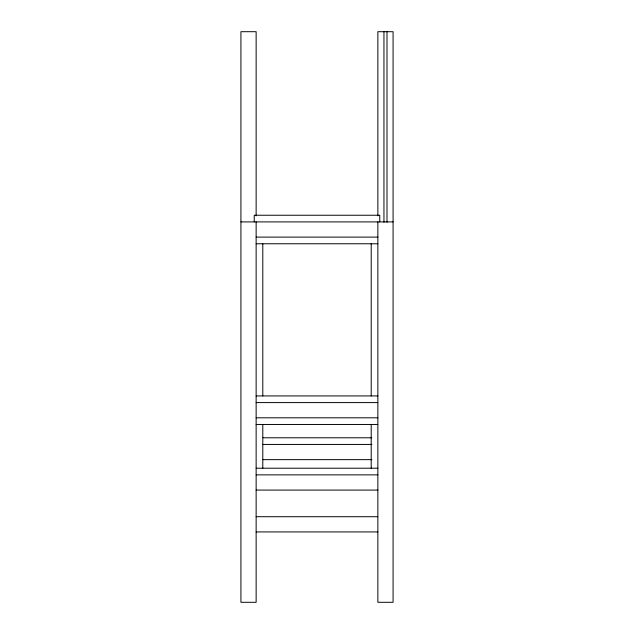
<?xml version="1.0" encoding="UTF-8"?>
<svg xmlns="http://www.w3.org/2000/svg" width="634" height="634" viewBox="0 0 634 634"><rect width="100%" height="100%" fill="white"/><g stroke="black" fill="none" stroke-linecap="round" stroke-linejoin="round"><path stroke-width="0.95" d="M240.92 221.9L393.08 221.9M256.136 237.116L377.864 237.116M256.136 243.773L377.864 243.773M256.136 395.933L377.864 395.933M256.136 402.59L377.864 402.59M256.136 417.806L377.864 417.806M256.136 424.463L377.864 424.463M263.134 437.777L371.857 437.777M263.062 444.434L371.928 444.434M263.047 459.65L371.928 459.65M256.136 468.209L377.864 468.209M256.136 474.866L377.864 474.866M256.136 490.082L377.864 490.082M256.136 516.71L377.864 516.71M256.136 531.926L377.864 531.926M386.994 31.7L386.994 222.304M383.95 31.7L383.95 222.304M379.766 221.9L379.766 215.243L254.234 215.243L254.234 221.9M377.864 215.837L377.864 31.7L393.08 31.7L393.08 602.3L377.864 602.3L377.864 221.9M371.207 243.773L371.207 395.933M371.207 424.463L371.207 468.209M262.793 243.773L262.793 395.933M262.793 424.463L262.793 468.209M256.136 215.837L256.136 31.7L240.92 31.7L240.92 602.3L256.136 602.3L256.136 221.9"/></g></svg>
